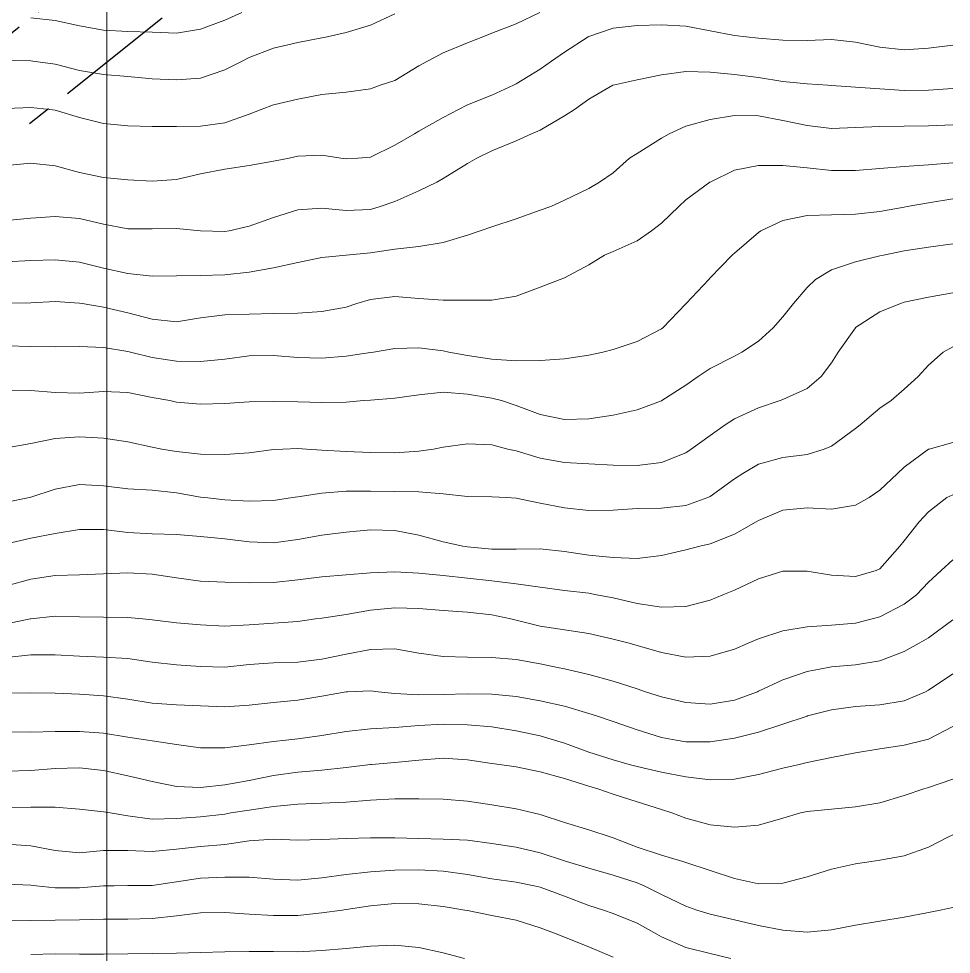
# Model space of a CAD drawing. Header units: centimetres. Extents: x 0 to 642158, y -847 to 649707.
# Drawn here: x 617165 to 617184.22, y 620487.84 to 620507.12 of the extents above; entities that cross this region are included whole.
import ezdxf

# ---------------------------------------------------------------- set-up
doc = ezdxf.new("R2010")
doc.units = ezdxf.units.CM
doc.header["$MEASUREMENT"] = 0
doc.linetypes.add('CENTERX2', pattern=[4, 2.5, -0.5, 0.5, -0.5])
doc.layers.add('MEV_grille', color=254, linetype='Continuous', lineweight=9)
doc.layers.add('WAL_topographie 0.5', color=253, linetype='Continuous', lineweight=20)
doc.layers.add('SPW_parcellaire cadastral', color=7, linetype='CENTERX2', lineweight=25, true_color=0xff0542)

# ---------------------------------------------------------------- blocks, each defined once
blk = doc.blocks.new('*U112')
at = {"layer": 'MEV_grille', "transparency": 33554687}
blk.add_lwpolyline([(0, 1825.476), (0, -1825.476)], dxfattribs=at)
blk = doc.blocks.new('*U113')
at = {"layer": 'MEV_grille', "color": 0, "linetype": 'ByBlock', "lineweight": -2, "transparency": 16777216}
blk.add_blockref('*U112', (1800, 0), dxfattribs=at)

msp = doc.modelspace()

# ---------------------------------------------------------------- linework, layer by layer
at = {"layer": 'SPW_parcellaire cadastral'}
for points in [[(617082.838, 620766.859), (617087.915, 620758.877), (617126.08, 620714.089), (617140.94, 620702.104), (617180.2, 620666.244), (617198.721, 620649.645), (617202.743, 620647.528), (617211.738, 620638.85), (617219.57, 620629.325), (617224.544, 620619.8), (617242.443, 620568.633), (617131.683, 620480.394), (616973.114, 620705.004), (617082.838, 620766.859)], [(617274.764, 620500.676), (617269.952, 620496.899), (617211.998, 620451.663), (617205.087, 620446.27), (617195.532, 620438.811), (617164.102, 620414.279), (617134.906, 620391.492), (617133.598, 620390.47), (617094.809, 620440.723), (617090.922, 620445.759), (617243.342, 620567.204), (617274.764, 620500.676)]]:
    msp.add_lwpolyline(points, dxfattribs=at)
at = {"layer": 'WAL_topographie 0.5'}
for points in [[(617169.602, 620507.25), (617169.25, 620507.095), (617168.75, 620506.906), (617168.25, 620506.824), (617167.75, 620506.842), (617167.25, 620506.861), (617166.75, 620506.884), (617166.25, 620506.975), (617165.75, 620507.082), (617165.25, 620507.137)], [(617172.75, 620507.225), (617172.25, 620506.992), (617171.75, 620506.837), (617171.359, 620506.75), (617171.25, 620506.726), (617170.75, 620506.634), (617170.25, 620506.515), (617169.75, 620506.32), (617169.603, 620506.25)], [(617175.743, 620507.25), (617175.25, 620507.015), (617174.75, 620506.827), (617174.563, 620506.75), (617174.25, 620506.623), (617173.75, 620506.421), (617173.422, 620506.25), (617173.25, 620506.148), (617172.75, 620505.851), (617172.447, 620505.75), (617172.25, 620505.675), (617171.75, 620505.607), (617171.25, 620505.563), (617170.75, 620505.467), (617170.25, 620505.349), (617170, 620505.25)], [(617184.25, 620506.577), (617183.75, 620506.518), (617183.25, 620506.482), (617182.75, 620506.537), (617182.25, 620506.641), (617181.75, 620506.692), (617181.25, 620506.671), (617180.75, 620506.679), (617180.25, 620506.721), (617179.99, 620506.75), (617179.75, 620506.776), (617179.25, 620506.873), (617178.75, 620506.966), (617178.25, 620506.994), (617177.75, 620506.981), (617177.25, 620506.927), (617176.75, 620506.759), (617176.735, 620506.75), (617176.25, 620506.433), (617175.983, 620506.25), (617175.75, 620506.079), (617175.25, 620505.778), (617175.195, 620505.75), (617174.75, 620505.547), (617174.25, 620505.345), (617174.066, 620505.25), (617173.75, 620505.085), (617173.25, 620504.801), (617173.157, 620504.75), (617172.75, 620504.514), (617172.25, 620504.27), (617171.989, 620504.25)], [(617169.603, 620506.25), (617169.25, 620506.069), (617168.75, 620505.9), (617168.25, 620505.865), (617167.75, 620505.883), (617167.25, 620505.931), (617166.75, 620505.974), (617166.25, 620506.055), (617165.75, 620506.188), (617165.292, 620506.25), (617165.25, 620506.255), (617164.75, 620506.27)], [(617184.25, 620505.683), (617183.75, 620505.646), (617183.25, 620505.642), (617182.75, 620505.678), (617182.25, 620505.71), (617181.75, 620505.744), (617181.679, 620505.75), (617181.25, 620505.783), (617180.75, 620505.83), (617180.25, 620505.91), (617179.75, 620505.974), (617179.25, 620506.021), (617178.75, 620506.036), (617178.25, 620505.964), (617177.75, 620505.863), (617177.25, 620505.752), (617177.246, 620505.75), (617176.75, 620505.465), (617176.456, 620505.25), (617176.25, 620505.117), (617175.75, 620504.827), (617175.569, 620504.75), (617175.25, 620504.603), (617174.75, 620504.402), (617174.444, 620504.25), (617174.25, 620504.14), (617173.75, 620503.828), (617173.617, 620503.75), (617173.25, 620503.573), (617172.75, 620503.355), (617172.448, 620503.25), (617172.25, 620503.189), (617171.75, 620503.166), (617171.25, 620503.22), (617170.75, 620503.18), (617170.25, 620503.022), (617169.75, 620502.843), (617169.337, 620502.75)], [(617170, 620505.25), (617169.75, 620505.154), (617169.25, 620504.975), (617168.75, 620504.91), (617168.25, 620504.901), (617167.75, 620504.903), (617167.25, 620504.914), (617166.75, 620504.959), (617166.25, 620505.087), (617165.75, 620505.238), (617165.643, 620505.25), (617165.25, 620505.292), (617164.75, 620505.272)], [(617184.25, 620504.937), (617183.75, 620504.917), (617183.25, 620504.906), (617182.75, 620504.903), (617182.25, 620504.878), (617181.75, 620504.861), (617181.25, 620504.921), (617180.75, 620505.027), (617180.25, 620505.12), (617179.75, 620505.126), (617179.25, 620505.046), (617178.75, 620504.907), (617178.405, 620504.75), (617178.25, 620504.658), (617177.75, 620504.341), (617177.589, 620504.25), (617177.25, 620503.942), (617176.968, 620503.75), (617176.75, 620503.621), (617176.25, 620503.384), (617175.97, 620503.25), (617175.75, 620503.173), (617175.25, 620502.997), (617174.75, 620502.833), (617174.51, 620502.75), (617174.25, 620502.663), (617173.75, 620502.507), (617173.25, 620502.428), (617172.75, 620502.371), (617172.25, 620502.299), (617171.75, 620502.25)], [(617171.989, 620504.25), (617171.75, 620504.234), (617171.642, 620504.25), (617171.25, 620504.31), (617170.75, 620504.288), (617170.577, 620504.25), (617170.25, 620504.184), (617169.75, 620504.094), (617169.25, 620504.024), (617168.75, 620503.923), (617168.25, 620503.807), (617167.75, 620503.771), (617167.25, 620503.799), (617166.75, 620503.851), (617166.25, 620503.953), (617165.75, 620504.089), (617165.25, 620504.145), (617164.75, 620504.096)], [(617184.25, 620504.153), (617183.75, 620504.109), (617183.25, 620504.076), (617182.75, 620504.037), (617182.25, 620503.991), (617181.75, 620503.994), (617181.25, 620504.048), (617180.75, 620504.099), (617180.25, 620504.099), (617179.75, 620504.003), (617179.25, 620503.752), (617179.247, 620503.75), (617178.75, 620503.387), (617178.606, 620503.25), (617178.25, 620502.911), (617178.045, 620502.75), (617177.75, 620502.541), (617177.25, 620502.324), (617177.076, 620502.25), (617176.75, 620502.05), (617176.25, 620501.783), (617176.16, 620501.75), (617175.75, 620501.588), (617175.25, 620501.402), (617174.75, 620501.318), (617174.25, 620501.318), (617173.75, 620501.319), (617173.25, 620501.352), (617172.75, 620501.395), (617172.25, 620501.331), (617171.972, 620501.25)], [(617184.25, 620503.411), (617183.75, 620503.33), (617183.315, 620503.25), (617183.25, 620503.237), (617182.75, 620503.15), (617182.25, 620503.091), (617181.75, 620503.079), (617181.25, 620503.064), (617180.75, 620502.961), (617180.297, 620502.75), (617180.25, 620502.718), (617179.75, 620502.291), (617179.702, 620502.25), (617179.25, 620501.781), (617179.221, 620501.75), (617178.756, 620501.25), (617178.75, 620501.244), (617178.278, 620500.75), (617178.25, 620500.73), (617177.75, 620500.469), (617177.25, 620500.304), (617177.037, 620500.25)], [(617169.337, 620502.75), (617169.25, 620502.735), (617168.75, 620502.75), (617168.75, 620502.75), (617168.25, 620502.795), (617167.75, 620502.789), (617167.25, 620502.792), (617166.75, 620502.888), (617166.25, 620503.001), (617165.75, 620503.044), (617165.25, 620503.009), (617164.75, 620502.963)], [(617184.25, 620502.485), (617183.75, 620502.416), (617183.25, 620502.336), (617182.825, 620502.25), (617182.75, 620502.232), (617182.25, 620502.11), (617181.75, 620501.944), (617181.424, 620501.75), (617181.25, 620501.58), (617180.97, 620501.25), (617180.75, 620500.98), (617180.551, 620500.75), (617180.25, 620500.474), (617179.907, 620500.25), (617179.75, 620500.168), (617179.25, 620499.909), (617179.005, 620499.75), (617178.75, 620499.571), (617178.256, 620499.25)], [(617171.75, 620502.25), (617171.75, 620502.25), (617171.25, 620502.197), (617170.75, 620502.095), (617170.25, 620501.987), (617169.75, 620501.899), (617169.25, 620501.842), (617168.75, 620501.827), (617168.25, 620501.821), (617167.75, 620501.818), (617167.25, 620501.867), (617166.75, 620501.979), (617166.25, 620502.101), (617165.75, 620502.153), (617165.25, 620502.136), (617164.75, 620502.112)], [(617184.25, 620501.472), (617183.75, 620501.384), (617183.25, 620501.276), (617183.173, 620501.25), (617182.75, 620501.078), (617182.25, 620500.756), (617182.244, 620500.75), (617181.888, 620500.25), (617181.75, 620500.027), (617181.541, 620499.75), (617181.25, 620499.503), (617180.75, 620499.271), (617180.695, 620499.25), (617180.25, 620499.103), (617179.75, 620498.872), (617179.56, 620498.75), (617179.25, 620498.534), (617178.86, 620498.25)], [(617171.972, 620501.25), (617171.75, 620501.179), (617171.25, 620501.086), (617170.75, 620501.052), (617170.25, 620501.043), (617169.75, 620501.032), (617169.25, 620501.015), (617168.75, 620500.957), (617168.25, 620500.877), (617167.75, 620500.926), (617167.25, 620501.06), (617166.75, 620501.174), (617166.309, 620501.25), (617166.25, 620501.26), (617165.75, 620501.291), (617165.25, 620501.269), (617164.75, 620501.256)], [(617177.037, 620500.25), (617176.75, 620500.185), (617176.25, 620500.114), (617175.75, 620500.078), (617175.25, 620500.072), (617174.75, 620500.102), (617174.25, 620500.178), (617173.867, 620500.25), (617173.75, 620500.278), (617173.25, 620500.339), (617172.75, 620500.325), (617172.312, 620500.25), (617172.25, 620500.241), (617171.75, 620500.163), (617171.25, 620500.122), (617170.75, 620500.136), (617170.25, 620500.181), (617169.75, 620500.172), (617169.25, 620500.105), (617168.75, 620500.054), (617168.25, 620500.061), (617167.75, 620500.142), (617167.305, 620500.25), (617167.25, 620500.264), (617166.75, 620500.342), (617166.25, 620500.363), (617165.75, 620500.362), (617165.25, 620500.365), (617164.75, 620500.38)], [(617184.25, 620500.356), (617184.051, 620500.25), (617183.75, 620499.983), (617183.541, 620499.75), (617183.25, 620499.485), (617182.979, 620499.25), (617182.75, 620499.092), (617182.344, 620498.75), (617182.25, 620498.673), (617181.75, 620498.31), (617181.599, 620498.25), (617181.25, 620498.141), (617180.75, 620498.08), (617180.25, 620497.942), (617179.926, 620497.75), (617179.75, 620497.64), (617179.25, 620497.273), (617179.203, 620497.25)], [(617178.256, 620499.25), (617178.25, 620499.246), (617177.75, 620499.063), (617177.25, 620498.952), (617176.75, 620498.875), (617176.25, 620498.858), (617175.75, 620498.962), (617175.25, 620499.152), (617174.951, 620499.25), (617174.75, 620499.304), (617174.25, 620499.386), (617173.75, 620499.421), (617173.25, 620499.37), (617172.75, 620499.3), (617172.25, 620499.262), (617172.109, 620499.25), (617171.75, 620499.218), (617171.25, 620499.21), (617170.75, 620499.222), (617170.25, 620499.235), (617169.75, 620499.227), (617169.25, 620499.188), (617168.75, 620499.174), (617168.25, 620499.221), (617168.113, 620499.25), (617167.75, 620499.315), (617167.25, 620499.414), (617166.75, 620499.436), (617166.25, 620499.404), (617165.75, 620499.417), (617165.25, 620499.46), (617164.75, 620499.468)], [(617178.86, 620498.25), (617178.75, 620498.176), (617178.25, 620497.977), (617177.75, 620497.913), (617177.25, 620497.922), (617176.75, 620497.944), (617176.25, 620497.972), (617175.75, 620498.063), (617175.25, 620498.212), (617175.082, 620498.25), (617174.75, 620498.337), (617174.25, 620498.362), (617173.75, 620498.29), (617173.551, 620498.25), (617173.25, 620498.207), (617172.75, 620498.171), (617172.25, 620498.18), (617171.75, 620498.199), (617171.25, 620498.228), (617170.933, 620498.25), (617170.75, 620498.264), (617170.444, 620498.25), (617170.25, 620498.24), (617169.75, 620498.175), (617169.25, 620498.137), (617168.75, 620498.144), (617168.25, 620498.198), (617167.953, 620498.25), (617167.75, 620498.291), (617167.25, 620498.401), (617166.75, 620498.477), (617166.25, 620498.501), (617165.75, 620498.47), (617165.25, 620498.369), (617164.75, 620498.275)], [(617184.25, 620498.387), (617183.763, 620498.25), (617183.75, 620498.247), (617183.25, 620497.879), (617183.112, 620497.75), (617182.75, 620497.402), (617182.531, 620497.25), (617182.25, 620497.093), (617181.75, 620497.014), (617181.25, 620497.041), (617180.75, 620496.992), (617180.25, 620496.78), (617180.202, 620496.75), (617179.75, 620496.5), (617179.25, 620496.297), (617179.039, 620496.25)], [(617179.203, 620497.25), (617178.75, 620497.086), (617178.25, 620497.036), (617177.75, 620497.023), (617177.25, 620496.994), (617176.75, 620496.986), (617176.25, 620497.04), (617175.75, 620497.139), (617175.25, 620497.24), (617175.055, 620497.25), (617174.75, 620497.265), (617174.25, 620497.277), (617173.75, 620497.332), (617173.25, 620497.367), (617172.75, 620497.376), (617172.25, 620497.385), (617171.75, 620497.381), (617171.25, 620497.343), (617170.75, 620497.268), (617170.643, 620497.25), (617170.25, 620497.189), (617169.75, 620497.176), (617169.25, 620497.205), (617168.838, 620497.25), (617168.75, 620497.26), (617168.25, 620497.349), (617167.75, 620497.405), (617167.25, 620497.433), (617166.75, 620497.494), (617166.25, 620497.524), (617165.75, 620497.428), (617165.25, 620497.257), (617165.223, 620497.25), (617164.75, 620497.154)], [(617184.25, 620497.311), (617184.131, 620497.25), (617183.75, 620496.959), (617183.561, 620496.75), (617183.25, 620496.359), (617183.159, 620496.25), (617182.75, 620495.785), (617182.671, 620495.75), (617182.25, 620495.627), (617181.75, 620495.653), (617181.25, 620495.735), (617180.75, 620495.735), (617180.25, 620495.578), (617179.75, 620495.344), (617179.514, 620495.25)], [(617179.039, 620496.25), (617178.75, 620496.177), (617178.25, 620496.06), (617177.75, 620495.999), (617177.25, 620496.019), (617176.75, 620496.067), (617176.25, 620496.143), (617175.75, 620496.195), (617175.25, 620496.186), (617174.75, 620496.189), (617174.25, 620496.235), (617174.155, 620496.25), (617173.75, 620496.342), (617173.25, 620496.48), (617172.75, 620496.576), (617172.25, 620496.587), (617171.75, 620496.538), (617171.25, 620496.474), (617170.75, 620496.39), (617170.25, 620496.317), (617169.75, 620496.336), (617169.25, 620496.4), (617168.75, 620496.446), (617168.25, 620496.487), (617167.75, 620496.503), (617167.25, 620496.535), (617166.75, 620496.595), (617166.25, 620496.593), (617165.75, 620496.512), (617165.25, 620496.414), (617164.75, 620496.297)], [(617184.25, 620495.968), (617184.011, 620495.75), (617183.75, 620495.505), (617183.501, 620495.25), (617183.25, 620495.052), (617182.75, 620494.79), (617182.592, 620494.75), (617182.25, 620494.665), (617181.75, 620494.624), (617181.25, 620494.586), (617180.75, 620494.505), (617180.25, 620494.343), (617180.034, 620494.25)], [(617179.514, 620495.25), (617179.25, 620495.14), (617178.75, 620495.006), (617178.25, 620494.994), (617177.75, 620495.067), (617177.25, 620495.184), (617176.906, 620495.25), (617176.75, 620495.279), (617176.25, 620495.338), (617175.75, 620495.405), (617175.25, 620495.472), (617174.75, 620495.533), (617174.25, 620495.593), (617173.75, 620495.642), (617173.25, 620495.695), (617172.75, 620495.723), (617172.25, 620495.699), (617171.75, 620495.662), (617171.25, 620495.619), (617170.75, 620495.554), (617170.25, 620495.503), (617169.75, 620495.495), (617169.25, 620495.507), (617168.75, 620495.528), (617168.25, 620495.597), (617167.75, 620495.672), (617167.25, 620495.699), (617166.75, 620495.682), (617166.25, 620495.66), (617165.75, 620495.647), (617165.25, 620495.569), (617164.75, 620495.435)], [(617180.034, 620494.25), (617179.75, 620494.126), (617179.25, 620493.982), (617178.75, 620493.965), (617178.25, 620494.061), (617177.75, 620494.203), (617177.579, 620494.25), (617177.25, 620494.334), (617176.75, 620494.447), (617176.25, 620494.524), (617175.75, 620494.603), (617175.25, 620494.725), (617175.143, 620494.75), (617174.75, 620494.835), (617174.25, 620494.89), (617173.75, 620494.923), (617173.25, 620494.962), (617172.75, 620494.979), (617172.25, 620494.929), (617171.75, 620494.843), (617171.25, 620494.768), (617171.119, 620494.75), (617170.75, 620494.7), (617170.25, 620494.66), (617169.75, 620494.628), (617169.25, 620494.604), (617168.75, 620494.63), (617168.25, 620494.671), (617167.75, 620494.73), (617167.55, 620494.75), (617167.25, 620494.782), (617166.75, 620494.783), (617166.25, 620494.794), (617165.75, 620494.806), (617165.25, 620494.753), (617165.237, 620494.75), (617164.75, 620494.647)], [(617184.25, 620494.729), (617183.75, 620494.362), (617183.561, 620494.25), (617183.25, 620494.079), (617182.75, 620493.889), (617182.25, 620493.805), (617181.75, 620493.762), (617181.683, 620493.75), (617181.25, 620493.666), (617180.75, 620493.498), (617180.25, 620493.26), (617180.226, 620493.25)], [(617180.226, 620493.25), (617179.75, 620493.078), (617179.25, 620492.996), (617178.75, 620493.027), (617178.25, 620493.141), (617177.919, 620493.25), (617177.75, 620493.306), (617177.25, 620493.47), (617176.75, 620493.604), (617176.25, 620493.719), (617176.105, 620493.75), (617175.75, 620493.826), (617175.25, 620493.914), (617174.75, 620493.957), (617174.25, 620493.962), (617173.75, 620493.974), (617173.25, 620494.042), (617172.75, 620494.134), (617172.25, 620494.123), (617171.75, 620494.024), (617171.25, 620493.919), (617170.75, 620493.858), (617170.25, 620493.844), (617169.75, 620493.81), (617169.25, 620493.759), (617168.75, 620493.768), (617168.25, 620493.802), (617167.75, 620493.857), (617167.25, 620493.932), (617166.75, 620493.964), (617166.25, 620493.981), (617165.75, 620494.008), (617165.25, 620494.009), (617164.75, 620493.953)], [(617184.25, 620493.617), (617183.75, 620493.279), (617183.689, 620493.25), (617183.25, 620493.063), (617182.75, 620492.981), (617182.25, 620492.948), (617181.75, 620492.874), (617181.259, 620492.75), (617181.25, 620492.748), (617180.75, 620492.583), (617180.25, 620492.417), (617179.75, 620492.289), (617179.478, 620492.25)], [(617179.478, 620492.25), (617179.25, 620492.218), (617178.75, 620492.218), (617178.554, 620492.25), (617178.25, 620492.307), (617177.75, 620492.467), (617177.25, 620492.635), (617176.91, 620492.75), (617176.75, 620492.801), (617176.25, 620492.949), (617175.75, 620493.059), (617175.25, 620493.149), (617174.75, 620493.201), (617174.25, 620493.206), (617173.75, 620493.194), (617173.25, 620493.186), (617172.75, 620493.214), (617172.411, 620493.25), (617172.25, 620493.27), (617171.775, 620493.25), (617171.75, 620493.249), (617171.25, 620493.158), (617170.75, 620493.078), (617170.25, 620493.029), (617169.75, 620492.975), (617169.25, 620492.941), (617168.75, 620492.959), (617168.25, 620492.982), (617167.75, 620493.016), (617167.25, 620493.095), (617166.75, 620493.166), (617166.25, 620493.2), (617165.75, 620493.221), (617165.25, 620493.228), (617164.75, 620493.222)], [(617181.089, 620491.75), (617180.75, 620491.674), (617180.25, 620491.542), (617179.75, 620491.449), (617179.25, 620491.435), (617178.75, 620491.493), (617178.25, 620491.588), (617177.75, 620491.707), (617177.585, 620491.75), (617177.25, 620491.845), (617176.75, 620492.007), (617176.25, 620492.187), (617176.042, 620492.25), (617175.75, 620492.338), (617175.25, 620492.446), (617174.75, 620492.525), (617174.25, 620492.565), (617173.75, 620492.581), (617173.25, 620492.554), (617172.75, 620492.511), (617172.25, 620492.483), (617171.75, 620492.429), (617171.25, 620492.344), (617170.75, 620492.277), (617170.505, 620492.25), (617170.25, 620492.225), (617169.75, 620492.156), (617169.25, 620492.093), (617168.75, 620492.092), (617168.25, 620492.159), (617167.75, 620492.235), (617167.661, 620492.25), (617167.25, 620492.314), (617166.75, 620492.396), (617166.25, 620492.432), (617165.75, 620492.428), (617165.25, 620492.419), (617164.75, 620492.424)], [(617184.25, 620492.536), (617183.75, 620492.271), (617183.671, 620492.25), (617183.25, 620492.149), (617182.75, 620492.071), (617182.25, 620491.992), (617181.75, 620491.891), (617181.25, 620491.788), (617181.089, 620491.75)], [(617181.116, 620490.75), (617180.75, 620490.642), (617180.25, 620490.499), (617179.75, 620490.458), (617179.25, 620490.509), (617178.75, 620490.646), (617178.463, 620490.75), (617178.25, 620490.822), (617177.75, 620490.978), (617177.25, 620491.137), (617176.934, 620491.25), (617176.75, 620491.305), (617176.25, 620491.458), (617175.75, 620491.597), (617175.25, 620491.698), (617174.907, 620491.75), (617174.75, 620491.772), (617174.25, 620491.844), (617173.75, 620491.878), (617173.25, 620491.842), (617172.75, 620491.792), (617172.271, 620491.75), (617172.25, 620491.748), (617171.75, 620491.688), (617171.25, 620491.636), (617170.75, 620491.593), (617170.25, 620491.521), (617169.75, 620491.423), (617169.25, 620491.329), (617168.75, 620491.272), (617168.25, 620491.298), (617167.75, 620491.399), (617167.25, 620491.519), (617166.75, 620491.623), (617166.25, 620491.681), (617165.75, 620491.669), (617165.25, 620491.628), (617164.75, 620491.614)], [(617184.25, 620491.45), (617183.75, 620491.276), (617183.656, 620491.25), (617183.25, 620491.113), (617182.75, 620490.961), (617182.25, 620490.875), (617181.75, 620490.832), (617181.25, 620490.782), (617181.116, 620490.75)], [(617182.573, 620489.75), (617182.25, 620489.703), (617181.75, 620489.589), (617181.25, 620489.433), (617180.75, 620489.306), (617180.25, 620489.292), (617179.75, 620489.398), (617179.25, 620489.562), (617178.75, 620489.732), (617178.69, 620489.75), (617178.25, 620489.88), (617177.75, 620490.048), (617177.25, 620490.239), (617177.211, 620490.25), (617176.75, 620490.403), (617176.25, 620490.557), (617175.75, 620490.717), (617175.605, 620490.75), (617175.25, 620490.834), (617174.75, 620490.919), (617174.25, 620490.994), (617173.75, 620491.034), (617173.25, 620491.041), (617172.75, 620491.041), (617172.25, 620491.016), (617171.75, 620490.975), (617171.25, 620490.952), (617170.75, 620490.932), (617170.25, 620490.882), (617169.75, 620490.81), (617169.375, 620490.75), (617169.25, 620490.729), (617168.75, 620490.672), (617168.25, 620490.634), (617167.75, 620490.625), (617167.25, 620490.692), (617166.885, 620490.75), (617166.75, 620490.775), (617166.25, 620490.832), (617165.75, 620490.87), (617165.25, 620490.868), (617164.75, 620490.864)], [(617183.995, 620488.75), (617183.75, 620488.696), (617183.25, 620488.6), (617182.75, 620488.523), (617182.25, 620488.44), (617181.75, 620488.34), (617181.25, 620488.293), (617180.75, 620488.335), (617180.25, 620488.434), (617179.75, 620488.545), (617179.25, 620488.663), (617178.974, 620488.75), (617178.75, 620488.826), (617178.25, 620489.073), (617177.892, 620489.25), (617177.75, 620489.308), (617177.25, 620489.47), (617176.75, 620489.613), (617176.293, 620489.75), (617176.25, 620489.763), (617175.75, 620489.931), (617175.25, 620490.046), (617174.75, 620490.121), (617174.25, 620490.188), (617173.75, 620490.212), (617173.25, 620490.222), (617172.75, 620490.238), (617172.25, 620490.237), (617171.75, 620490.223), (617171.25, 620490.2), (617170.75, 620490.191), (617170.25, 620490.209), (617169.75, 620490.175), (617169.25, 620490.103), (617168.75, 620490.059), (617168.25, 620490.007), (617167.75, 620489.959), (617167.25, 620489.975), (617166.75, 620489.979), (617166.25, 620489.932), (617165.75, 620489.974), (617165.25, 620490.074), (617164.75, 620490.106)], [(617184.25, 620490.301), (617184.151, 620490.25), (617183.75, 620490.042), (617183.25, 620489.864), (617182.75, 620489.775), (617182.573, 620489.75)], [(617179.674, 620487.75), (617179.25, 620487.851), (617178.75, 620487.975), (617178.25, 620488.196), (617178.153, 620488.25), (617177.75, 620488.477), (617177.25, 620488.678), (617177.05, 620488.75), (617176.75, 620488.846), (617176.25, 620489.038), (617175.75, 620489.222), (617175.624, 620489.25), (617175.25, 620489.326), (617174.75, 620489.392), (617174.25, 620489.484), (617173.75, 620489.55), (617173.25, 620489.575), (617172.75, 620489.574), (617172.25, 620489.538), (617171.75, 620489.48), (617171.25, 620489.413), (617170.75, 620489.367), (617170.25, 620489.389), (617169.75, 620489.425), (617169.25, 620489.426), (617168.75, 620489.403), (617168.25, 620489.33), (617167.75, 620489.257), (617167.25, 620489.254), (617166.964, 620489.25), (617166.75, 620489.247), (617166.25, 620489.205), (617165.75, 620489.209), (617165.361, 620489.25), (617165.25, 620489.264), (617164.75, 620489.28)], [(617177.25, 620487.779), (617176.75, 620487.989), (617176.25, 620488.192), (617176.097, 620488.25), (617175.75, 620488.386), (617175.25, 620488.54), (617174.75, 620488.635), (617174.25, 620488.738), (617174.193, 620488.75), (617173.75, 620488.825), (617173.25, 620488.875), (617172.75, 620488.884), (617172.25, 620488.833), (617171.75, 620488.761), (617171.669, 620488.75), (617171.25, 620488.692), (617170.75, 620488.637), (617170.25, 620488.635), (617169.75, 620488.667), (617169.25, 620488.696), (617168.75, 620488.69), (617168.25, 620488.63), (617167.75, 620488.574), (617167.25, 620488.56), (617166.75, 620488.561), (617166.25, 620488.549), (617165.75, 620488.54), (617165.25, 620488.533), (617164.75, 620488.524)], [(617184.25, 620488.8), (617183.995, 620488.75)], [(617174.187, 620487.75), (617173.75, 620487.864), (617173.25, 620487.975), (617172.75, 620488.025), (617172.25, 620488.003), (617171.75, 620487.959), (617171.25, 620487.914), (617170.75, 620487.887), (617170.25, 620487.892), (617169.75, 620487.894), (617169.25, 620487.885), (617168.75, 620487.874), (617168.25, 620487.861), (617167.75, 620487.851), (617167.25, 620487.847), (617166.75, 620487.84), (617166.25, 620487.839), (617165.75, 620487.849), (617165.25, 620487.836)]]:
    msp.add_lwpolyline(points, dxfattribs=at)

# ---------------------------------------------------------------- block references
at = {"layer": 'MEV_grille', "transparency": 33554687}
msp.add_blockref('*U113', (615366.814, 620593.644), dxfattribs=at)

doc.saveas('drawing.dxf')
